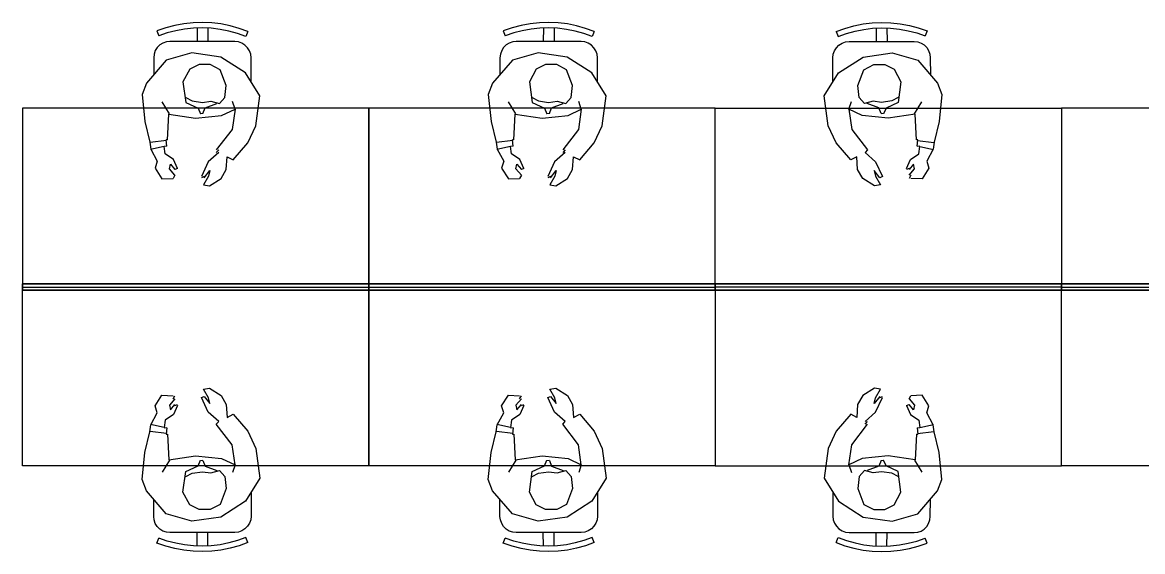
# Model space of a CAD drawing. Extents: x 0 to 23.4, y 0 to 16.5.
# Drawn here: x 16.299 to 17.657, y 9.457 to 10.098 of the extents above; entities that cross this region are included whole.
import ezdxf

# ---------------------------------------------------------------- set-up
doc = ezdxf.new("R2010")
doc.units = 0
doc.layers.get('0').update_dxf_attribs({"linetype": 'CONTINUOUS'})

msp = doc.modelspace()

# ---------------------------------------------------------------- linework, layer by layer
at = {"color": 0}
for points in [[(16.5722, 10.0869), (16.5615, 10.0907), (16.5507, 10.0938), (16.5396, 10.096), (16.5285, 10.0973), (16.5171, 10.0979), (16.5058, 10.0975), (16.4946, 10.0963), (16.4836, 10.0942), (16.4726, 10.0914), (16.4619, 10.0876)], [(16.5697, 10.0808), (16.5596, 10.0845), (16.5492, 10.0874), (16.5386, 10.0895), (16.5279, 10.0908), (16.5171, 10.0913), (16.5064, 10.091), (16.4956, 10.0898), (16.485, 10.0878), (16.4746, 10.0851), (16.4644, 10.0815)], [(16.5106, 10.0913), (16.5106, 10.0748)], [(16.5237, 10.0913), (16.5236, 10.0748)], [(16.9921, 10.0869), (16.9814, 10.0907), (16.9706, 10.0938), (16.9596, 10.096), (16.9483, 10.0973), (16.9371, 10.0979), (16.9258, 10.0975), (16.9146, 10.0963), (16.9035, 10.0942), (16.8926, 10.0914), (16.8819, 10.0876)], [(16.9896, 10.0808), (16.9794, 10.0845), (16.969, 10.0874), (16.9585, 10.0895), (16.9478, 10.0908), (16.9371, 10.0913), (16.9262, 10.091), (16.9156, 10.0898), (16.905, 10.0878), (16.8946, 10.0851), (16.8843, 10.0815)], [(16.9306, 10.0913), (16.9304, 10.0748)], [(16.9436, 10.0913), (16.9436, 10.0748)], [(17.2856, 10.0869), (17.2961, 10.0907), (17.3069, 10.0938), (17.3181, 10.096), (17.3293, 10.0973), (17.3406, 10.0979), (17.3518, 10.0975), (17.3631, 10.0963), (17.3742, 10.0942), (17.385, 10.0914), (17.3957, 10.0876)], [(17.2879, 10.0808), (17.2981, 10.0845), (17.3085, 10.0874), (17.319, 10.0895), (17.3297, 10.0908), (17.3406, 10.0913), (17.3514, 10.091), (17.3621, 10.0898), (17.3726, 10.0878), (17.3831, 10.0851), (17.3932, 10.0815)], [(17.334, 10.0913), (17.334, 10.0748)], [(17.3471, 10.0913), (17.3472, 10.0748)], [(16.4619, 10.0876), (16.4644, 10.0815)], [(16.5722, 10.0869), (16.5697, 10.0808)], [(16.8819, 10.0876), (16.8843, 10.0815)], [(16.9921, 10.0869), (16.9896, 10.0808)], [(17.2856, 10.0869), (17.2879, 10.0808)], [(17.3957, 10.0876), (17.3932, 10.0815)], [(16.4778, 10.0749), (16.4735, 10.0744), (16.4693, 10.0729), (16.4656, 10.0706), (16.4624, 10.0675), (16.46, 10.0638), (16.4586, 10.0596), (16.4581, 10.0552)], [(16.5565, 10.0747), (16.4778, 10.0749)], [(16.5761, 10.055), (16.5757, 10.0593), (16.5742, 10.0635), (16.5719, 10.0673), (16.5687, 10.0704), (16.565, 10.0727), (16.5608, 10.0742), (16.5565, 10.0747)], [(16.8976, 10.0749), (16.8933, 10.0744), (16.8892, 10.0729), (16.8854, 10.0706), (16.8822, 10.0675), (16.88, 10.0638), (16.8785, 10.0596), (16.8779, 10.0552)], [(16.9764, 10.0747), (16.8976, 10.0749)], [(16.9961, 10.055), (16.9956, 10.0593), (16.9942, 10.0635), (16.9918, 10.0673), (16.9887, 10.0704), (16.985, 10.0727), (16.9808, 10.0742), (16.9764, 10.0747)], [(17.2815, 10.055), (17.2819, 10.0593), (17.2835, 10.0635), (17.2858, 10.0673), (17.2889, 10.0704), (17.2926, 10.0727), (17.2968, 10.0742), (17.3011, 10.0747)], [(17.3011, 10.0747), (17.3799, 10.0749)], [(17.3799, 10.0749), (17.3843, 10.0744), (17.3885, 10.0729), (17.3922, 10.0706), (17.3953, 10.0675), (17.3976, 10.0638), (17.399, 10.0596), (17.3996, 10.0552)], [(16.4731, 10.0522), (16.4492, 10.0243)], [(16.4581, 10.0552), (16.4581, 10.0346)], [(16.5043, 10.0609), (16.4731, 10.0522)], [(16.5393, 10.056), (16.5043, 10.0609)], [(16.5693, 10.0369), (16.5393, 10.056)], [(16.5761, 10.026), (16.5761, 10.055)], [(16.8931, 10.0522), (16.869, 10.0242)], [(16.8779, 10.0552), (16.8779, 10.0346)], [(16.9243, 10.0609), (16.8931, 10.0522)], [(16.9593, 10.056), (16.9243, 10.0609)], [(16.9892, 10.0369), (16.9593, 10.056)], [(16.996, 10.026), (16.9961, 10.055)], [(17.2815, 10.026), (17.2815, 10.055)], [(17.2885, 10.0369), (17.3183, 10.056)], [(17.3183, 10.056), (17.3533, 10.0609)], [(17.3533, 10.0609), (17.3846, 10.0522)], [(17.3846, 10.0522), (17.4085, 10.0242)], [(17.3996, 10.0552), (17.3997, 10.0346)], [(16.5018, 10.0412), (16.4936, 10.0258)], [(16.5132, 10.0469), (16.5018, 10.0412)], [(16.5267, 10.0469), (16.5132, 10.0469)], [(16.5386, 10.0406), (16.5267, 10.0469)], [(16.5458, 10.0215), (16.5386, 10.0406)], [(16.5867, 10.009), (16.5693, 10.0369)], [(16.9218, 10.0412), (16.9135, 10.0258)], [(16.9332, 10.0469), (16.9218, 10.0412)], [(16.9467, 10.0469), (16.9332, 10.0469)], [(16.9586, 10.0406), (16.9467, 10.0469)], [(16.9657, 10.0215), (16.9586, 10.0406)], [(17.0067, 10.009), (16.9892, 10.0369)], [(17.271, 10.009), (17.2885, 10.0369)], [(17.3118, 10.0215), (17.319, 10.0406)], [(17.319, 10.0406), (17.331, 10.0469)], [(17.331, 10.0469), (17.3444, 10.0469)], [(17.3444, 10.0469), (17.3558, 10.0412)], [(17.3558, 10.0412), (17.364, 10.0258)], [(16.4492, 10.0243), (16.4439, 10.0106)], [(16.4936, 10.0258), (16.4971, 10.0009)], [(16.869, 10.0242), (16.8637, 10.0106)], [(16.9135, 10.0258), (16.9171, 10.0009)], [(17.364, 10.0258), (17.3606, 10.0009)], [(17.4085, 10.0242), (17.4138, 10.0106)], [(16.4439, 10.0106), (16.4475, 9.97797)], [(16.5442, 10.007), (16.5458, 10.0215)], [(16.8637, 10.0106), (16.8674, 9.97797)], [(16.9642, 10.0069), (16.9657, 10.0215)], [(17.3135, 10.0069), (17.3118, 10.0215)], [(17.4138, 10.0106), (17.4103, 9.97797)], [(16.4772, 9.98703), (16.4685, 10.0018)], [(16.4971, 10.0009), (16.5118, 9.99414)], [(16.4972, 10.0069), (16.5047, 10.0029)], [(16.5047, 10.0029), (16.5171, 10.0011)], [(16.5171, 10.0011), (16.5272, 10.0024)], [(16.5204, 9.99451), (16.5347, 9.99957)], [(16.5272, 10.0024), (16.5378, 9.99978)], [(16.5378, 9.99978), (16.5442, 10.007)], [(16.5567, 9.99283), (16.5536, 10.0021)], [(16.5819, 9.97282), (16.5867, 10.009)], [(16.8971, 9.98703), (16.8883, 10.0018)], [(16.9171, 10.0069), (16.9247, 10.0029)], [(16.9171, 10.0009), (16.9317, 9.99414)], [(16.9247, 10.0029), (16.9369, 10.0011)], [(16.9369, 10.0011), (16.9472, 10.0024)], [(16.9404, 9.99451), (16.9546, 9.99957)], [(16.9472, 10.0024), (16.9576, 9.99978)], [(16.9576, 9.99978), (16.9642, 10.0069)], [(16.9765, 9.99283), (16.9735, 10.0021)], [(17.0019, 9.97282), (17.0067, 10.009)], [(17.2757, 9.97282), (17.271, 10.009)], [(17.301, 9.99283), (17.3042, 10.0021)], [(17.32, 9.99978), (17.3135, 10.0069)], [(17.3304, 10.0024), (17.32, 9.99978)], [(17.3372, 9.99451), (17.3229, 9.99957)], [(17.3406, 10.0011), (17.3304, 10.0024)], [(17.3529, 10.0029), (17.3406, 10.0011)], [(17.3606, 10.0009), (17.346, 9.99414)], [(17.3606, 10.0069), (17.3529, 10.0029)], [(17.3804, 9.98703), (17.3892, 10.0018)], [(16.7189, 9.99397), (16.2989, 9.99397)], [(16.2989, 9.99397), (16.2989, 9.77746)], [(16.4747, 9.95574), (16.4765, 9.98665)], [(16.4765, 9.98665), (16.5089, 9.98182)], [(16.5089, 9.98182), (16.5404, 9.98514)], [(16.5118, 9.99414), (16.515, 9.98708)], [(16.5178, 9.98747), (16.515, 9.98708)], [(16.5178, 9.98747), (16.5204, 9.99451)], [(16.5404, 9.98514), (16.5567, 9.99283)], [(16.5567, 9.99283), (16.5531, 9.96843)], [(16.7189, 9.77746), (16.7189, 9.99397)], [(17.1387, 9.99397), (16.7189, 9.99397)], [(16.7189, 9.99397), (16.7189, 9.77746)], [(16.8947, 9.95574), (16.8965, 9.98665)], [(16.8965, 9.98665), (16.9289, 9.98182)], [(16.9289, 9.98182), (16.9604, 9.98514)], [(16.9317, 9.99414), (16.9349, 9.98708)], [(16.9378, 9.98747), (16.9349, 9.98708)], [(16.9378, 9.98747), (16.9404, 9.99451)], [(16.9604, 9.98514), (16.9765, 9.99283)], [(16.9765, 9.99283), (16.9731, 9.96843)], [(17.1387, 9.77746), (17.1387, 9.99397)], [(17.1387, 9.99397), (17.5587, 9.99397)], [(17.1387, 9.77746), (17.1387, 9.99397)], [(17.301, 9.99283), (17.3046, 9.96843)], [(17.3172, 9.98514), (17.301, 9.99283)], [(17.3487, 9.98182), (17.3172, 9.98514)], [(17.3399, 9.98747), (17.3372, 9.99451)], [(17.3428, 9.98747), (17.3399, 9.98708)], [(17.346, 9.99414), (17.3428, 9.98708)], [(17.3811, 9.98665), (17.3487, 9.98182)], [(17.3829, 9.95574), (17.3811, 9.98665)], [(17.9786, 9.99397), (17.5587, 9.99397)], [(17.5587, 9.99397), (17.5587, 9.77746)], [(17.5587, 9.99397), (17.5587, 9.77746)], [(16.4475, 9.97797), (16.4533, 9.95275)], [(16.5724, 9.95199), (16.5819, 9.97282)], [(16.8674, 9.97797), (16.8732, 9.95275)], [(16.9922, 9.95199), (17.0019, 9.97282)], [(17.2853, 9.95199), (17.2757, 9.97282)], [(17.4103, 9.97797), (17.4043, 9.95275)], [(16.4735, 9.95497), (16.4539, 9.95258)], [(16.4747, 9.95574), (16.4731, 9.95557)], [(16.474, 9.94797), (16.4731, 9.95557)], [(16.5531, 9.96843), (16.534, 9.94362)], [(16.8935, 9.95497), (16.8738, 9.95258)], [(16.8947, 9.95574), (16.8931, 9.95557)], [(16.8939, 9.94797), (16.8931, 9.95557)], [(16.9731, 9.96843), (16.954, 9.94362)], [(17.3046, 9.96843), (17.3236, 9.94362)], [(17.3846, 9.95574), (17.3829, 9.95557)], [(17.3838, 9.94797), (17.3846, 9.95557)], [(17.3842, 9.95497), (17.4037, 9.95258)], [(16.4533, 9.95275), (16.4546, 9.94444)], [(16.4707, 9.94764), (16.454, 9.94407)], [(16.4546, 9.94444), (16.4624, 9.92996)], [(16.474, 9.94797), (16.4707, 9.94764)], [(16.4719, 9.93892), (16.4707, 9.94764)], [(16.5371, 9.94362), (16.534, 9.94032)], [(16.5546, 9.93147), (16.5724, 9.95199)], [(16.8732, 9.95275), (16.8746, 9.94444)], [(16.8907, 9.94764), (16.8739, 9.94407)], [(16.8746, 9.94444), (16.8824, 9.9299)], [(16.8939, 9.94797), (16.8907, 9.94764)], [(16.8918, 9.93892), (16.8907, 9.94764)], [(16.9569, 9.94362), (16.954, 9.94032)], [(16.9746, 9.93147), (16.9922, 9.95199)], [(17.3031, 9.93147), (17.2853, 9.95199)], [(17.3236, 9.94362), (17.3207, 9.94032)], [(17.3869, 9.94797), (17.3838, 9.94764)], [(17.3857, 9.93892), (17.3869, 9.94764)], [(17.3869, 9.94764), (17.4036, 9.94407)], [(17.4031, 9.94444), (17.3953, 9.9299)], [(17.4043, 9.95275), (17.4031, 9.94444)], [(16.4624, 9.92996), (16.46, 9.9215)], [(16.4819, 9.93181), (16.4719, 9.93892)], [(16.4869, 9.92111), (16.4819, 9.93181)], [(16.5243, 9.92893), (16.516, 9.91118)], [(16.5371, 9.94032), (16.5243, 9.92893)], [(16.5461, 9.91965), (16.5471, 9.93533)], [(16.5471, 9.93533), (16.5546, 9.93147)], [(16.8824, 9.9299), (16.8799, 9.9215)], [(16.9019, 9.93181), (16.8918, 9.93892)], [(16.9068, 9.92111), (16.9019, 9.93181)], [(16.9442, 9.92893), (16.936, 9.91118)], [(16.9569, 9.94032), (16.9442, 9.92893)], [(16.966, 9.91965), (16.9669, 9.93533)], [(16.9669, 9.93533), (16.9746, 9.93147)], [(17.3106, 9.93533), (17.3031, 9.93147)], [(17.3115, 9.91965), (17.3106, 9.93533)], [(17.3207, 9.94032), (17.3333, 9.92893)], [(17.3333, 9.92893), (17.3417, 9.91118)], [(17.3707, 9.92111), (17.3757, 9.93181)], [(17.3757, 9.93181), (17.3857, 9.93892)], [(17.3953, 9.9299), (17.3978, 9.9215)], [(16.46, 9.9215), (16.4681, 9.90847)], [(16.4772, 9.92068), (16.4786, 9.92622)], [(16.4839, 9.91276), (16.4772, 9.92068)], [(16.4786, 9.92622), (16.4839, 9.91965)], [(16.4869, 9.92111), (16.4839, 9.91965)], [(16.5193, 9.90989), (16.5261, 9.91846)], [(16.5261, 9.91846), (16.5246, 9.91183)], [(16.5397, 9.90886), (16.5461, 9.91965)], [(16.8799, 9.9215), (16.8881, 9.90847)], [(16.8972, 9.92068), (16.8985, 9.92622)], [(16.9039, 9.91276), (16.8972, 9.92068)], [(16.8985, 9.92622), (16.9039, 9.91965)], [(16.9068, 9.92111), (16.9039, 9.91965)], [(16.9393, 9.90989), (16.9461, 9.91846)], [(16.9461, 9.91846), (16.9446, 9.91183)], [(16.9596, 9.90886), (16.966, 9.91965)], [(17.3179, 9.90886), (17.3115, 9.91965)], [(17.3315, 9.91846), (17.3331, 9.91183)], [(17.3383, 9.90989), (17.3315, 9.91846)], [(17.3738, 9.92111), (17.3707, 9.91965)], [(17.3792, 9.92622), (17.3738, 9.91965)], [(17.3738, 9.91276), (17.3804, 9.92068)], [(17.3804, 9.92068), (17.3792, 9.92622)], [(17.3978, 9.9215), (17.3896, 9.90847)], [(16.4681, 9.90847), (16.4815, 9.90907)], [(16.4839, 9.91276), (16.4815, 9.90907)], [(16.5193, 9.91118), (16.516, 9.90989)], [(16.5246, 9.91183), (16.5185, 9.9011)], [(16.5185, 9.9011), (16.5258, 9.8999)], [(16.5258, 9.8999), (16.5397, 9.90886)], [(16.8881, 9.90847), (16.9014, 9.90907)], [(16.9039, 9.91276), (16.9014, 9.90907)], [(16.9393, 9.91118), (16.936, 9.90989)], [(16.9446, 9.91183), (16.9383, 9.9011)], [(16.9383, 9.9011), (16.9458, 9.8999)], [(16.9458, 9.8999), (16.9596, 9.90886)], [(17.3318, 9.8999), (17.3179, 9.90886)], [(17.3393, 9.9011), (17.3318, 9.8999)], [(17.3331, 9.91183), (17.3393, 9.9011)], [(17.3417, 9.91118), (17.3383, 9.90989)], [(17.3762, 9.91276), (17.3738, 9.90907)], [(17.3896, 9.90847), (17.3762, 9.90907)], [(16.7189, 9.78142), (16.7189, 9.77746)], [(17.1387, 9.78142), (17.1387, 9.77746)], [(17.1387, 9.78142), (17.1387, 9.77746)], [(16.2989, 9.56093), (16.2989, 9.77746)], [(16.2989, 9.77746), (16.7189, 9.77746)], [(16.2989, 9.77746), (16.7189, 9.77746)], [(16.7189, 9.56093), (16.7189, 9.77746)], [(16.7189, 9.77746), (17.1387, 9.77746)], [(16.7189, 9.77746), (16.7189, 9.56093)], [(16.7189, 9.77354), (16.7189, 9.77746)], [(16.7189, 9.77746), (17.1387, 9.77746)], [(17.1387, 9.77746), (17.1387, 9.56093)], [(17.1387, 9.77354), (17.1387, 9.77746)], [(17.5587, 9.77746), (17.1387, 9.77746)], [(17.1387, 9.77746), (17.1387, 9.56093)], [(17.1387, 9.77354), (17.1387, 9.77746)], [(17.5587, 9.77746), (17.1387, 9.77746)], [(17.5587, 9.56093), (17.5587, 9.77746)], [(17.5587, 9.56093), (17.5587, 9.77746)], [(17.5587, 9.77746), (17.9786, 9.77746)], [(17.5587, 9.77746), (17.9786, 9.77746)], [(16.46, 9.63346), (16.4681, 9.64649)], [(16.4681, 9.64649), (16.4815, 9.64583)], [(16.4815, 9.64214), (16.4839, 9.64583)], [(16.516, 9.64372), (16.5193, 9.64501)], [(16.5243, 9.62603), (16.516, 9.64372)], [(16.5185, 9.65381), (16.5258, 9.65506)], [(16.5246, 9.64307), (16.5185, 9.65381)], [(16.5193, 9.64501), (16.5261, 9.63644)], [(16.5261, 9.63644), (16.5246, 9.64307)], [(16.5258, 9.65506), (16.5397, 9.64606)], [(16.5397, 9.64606), (16.5461, 9.63525)], [(16.8799, 9.63346), (16.8881, 9.64649)], [(16.8881, 9.64649), (16.9014, 9.64583)], [(16.9014, 9.64214), (16.9039, 9.64583)], [(16.936, 9.64372), (16.9393, 9.64501)], [(16.9442, 9.62603), (16.936, 9.64372)], [(16.9383, 9.65381), (16.9458, 9.65506)], [(16.9446, 9.64307), (16.9383, 9.65381)], [(16.9393, 9.64501), (16.9461, 9.63644)], [(16.9461, 9.63644), (16.9446, 9.64307)], [(16.9458, 9.65506), (16.9596, 9.64606)], [(16.9596, 9.64606), (16.966, 9.63525)], [(17.3179, 9.64606), (17.3115, 9.63525)], [(17.3318, 9.65506), (17.3179, 9.64606)], [(17.3383, 9.64501), (17.3315, 9.63644)], [(17.3315, 9.63644), (17.3331, 9.64307)], [(17.3393, 9.65381), (17.3318, 9.65506)], [(17.3331, 9.64307), (17.3393, 9.65381)], [(17.3333, 9.62603), (17.3417, 9.64372)], [(17.3383, 9.64372), (17.3417, 9.64501)], [(17.3738, 9.64214), (17.3762, 9.64583)], [(17.3896, 9.64649), (17.3762, 9.64583)], [(17.3978, 9.63346), (17.3896, 9.64649)], [(16.4624, 9.625), (16.46, 9.63346)], [(16.4839, 9.64214), (16.4772, 9.63428)], [(16.4772, 9.63428), (16.4786, 9.62869)], [(16.4786, 9.62869), (16.4839, 9.63525)], [(16.4869, 9.63385), (16.4819, 9.62315)], [(16.4839, 9.63385), (16.4869, 9.63525)], [(16.5461, 9.63525), (16.5471, 9.61957)], [(16.8824, 9.625), (16.8799, 9.63346)], [(16.9039, 9.64214), (16.8972, 9.63428)], [(16.8972, 9.63428), (16.8985, 9.62869)], [(16.8985, 9.62869), (16.9039, 9.63525)], [(16.9068, 9.63385), (16.9019, 9.62315)], [(16.9039, 9.63385), (16.9068, 9.63525)], [(16.966, 9.63525), (16.9669, 9.61957)], [(17.3115, 9.63525), (17.3106, 9.61957)], [(17.3707, 9.63385), (17.3738, 9.63525)], [(17.3707, 9.63385), (17.3757, 9.62315)], [(17.3738, 9.64214), (17.3804, 9.63428)], [(17.3792, 9.62869), (17.3738, 9.63525)], [(17.3804, 9.63428), (17.3792, 9.62869)], [(17.3953, 9.625), (17.3978, 9.63346)], [(16.4546, 9.61046), (16.4624, 9.625)], [(16.4719, 9.61604), (16.4707, 9.60726)], [(16.4819, 9.62315), (16.4719, 9.61604)], [(16.5371, 9.61464), (16.5243, 9.62603)], [(16.5471, 9.61957), (16.5546, 9.62343)], [(16.5546, 9.62343), (16.5724, 9.60297)], [(16.8746, 9.61046), (16.8824, 9.625)], [(16.8918, 9.61604), (16.8907, 9.60726)], [(16.9019, 9.62315), (16.8918, 9.61604)], [(16.9569, 9.61464), (16.9442, 9.62603)], [(16.9669, 9.61957), (16.9746, 9.62343)], [(16.9746, 9.62343), (16.9922, 9.60297)], [(17.3031, 9.62343), (17.2853, 9.60297)], [(17.3106, 9.61957), (17.3031, 9.62343)], [(17.3207, 9.61464), (17.3333, 9.62603)], [(17.3757, 9.62315), (17.3857, 9.61604)], [(17.3857, 9.61604), (17.3869, 9.60726)], [(17.4031, 9.61046), (17.3953, 9.625)], [(16.4475, 9.57699), (16.4533, 9.60221)], [(16.4533, 9.60221), (16.4546, 9.61046)], [(16.4735, 9.59993), (16.4539, 9.60232)], [(16.4707, 9.60726), (16.454, 9.61083)], [(16.4707, 9.60699), (16.474, 9.60726)], [(16.474, 9.60699), (16.4731, 9.59933)], [(16.534, 9.61128), (16.5371, 9.61464)], [(16.5531, 9.58649), (16.534, 9.61128)], [(16.5724, 9.60297), (16.5819, 9.58208)], [(16.8674, 9.57699), (16.8732, 9.60221)], [(16.8732, 9.60221), (16.8746, 9.61046)], [(16.8935, 9.59993), (16.8738, 9.60232)], [(16.8907, 9.60726), (16.8739, 9.61083)], [(16.8907, 9.60699), (16.8939, 9.60726)], [(16.8939, 9.60699), (16.8931, 9.59933)], [(16.954, 9.61128), (16.9569, 9.61464)], [(16.9731, 9.58649), (16.954, 9.61128)], [(16.9922, 9.60297), (17.0019, 9.58208)], [(17.2853, 9.60297), (17.2757, 9.58208)], [(17.3046, 9.58649), (17.3236, 9.61128)], [(17.3207, 9.61128), (17.3236, 9.61464)], [(17.3838, 9.60699), (17.3869, 9.60726)], [(17.3838, 9.60699), (17.3846, 9.59933)], [(17.3842, 9.59993), (17.4037, 9.60232)], [(17.3869, 9.60726), (17.4036, 9.61083)], [(17.4043, 9.60221), (17.4031, 9.61046)], [(17.4103, 9.57699), (17.4043, 9.60221)], [(16.4731, 9.59918), (16.4747, 9.59933)], [(16.4747, 9.59918), (16.4765, 9.56831)], [(16.8931, 9.59918), (16.8947, 9.59933)], [(16.8947, 9.59918), (16.8965, 9.56831)], [(17.3829, 9.59918), (17.3811, 9.56831)], [(17.3829, 9.59918), (17.3846, 9.59933)], [(16.4439, 9.54428), (16.4475, 9.57699)], [(16.5567, 9.56207), (16.5531, 9.58649)], [(16.5819, 9.58208), (16.5867, 9.5459)], [(16.8637, 9.54428), (16.8674, 9.57699)], [(16.9765, 9.56207), (16.9731, 9.58649)], [(17.0019, 9.58208), (17.0067, 9.5459)], [(17.2757, 9.58208), (17.271, 9.5459)], [(17.301, 9.56207), (17.3046, 9.58649)], [(17.4138, 9.54428), (17.4103, 9.57699)], [(16.4772, 9.56788), (16.4685, 9.55306)], [(16.4765, 9.56831), (16.5089, 9.57308)], [(16.5089, 9.57308), (16.5404, 9.56976)], [(16.5118, 9.56076), (16.515, 9.56782)], [(16.515, 9.56743), (16.5178, 9.56782)], [(16.5178, 9.56743), (16.5204, 9.56044)], [(16.5404, 9.56976), (16.5567, 9.56207)], [(16.5567, 9.56207), (16.5536, 9.55285)], [(16.8971, 9.56788), (16.8883, 9.55306)], [(16.8965, 9.56831), (16.9289, 9.57308)], [(16.9289, 9.57308), (16.9604, 9.56976)], [(16.9317, 9.56076), (16.9349, 9.56782)], [(16.9349, 9.56743), (16.9378, 9.56782)], [(16.9378, 9.56743), (16.9404, 9.56044)], [(16.9604, 9.56976), (16.9765, 9.56207)], [(16.9765, 9.56207), (16.9735, 9.55285)], [(17.3172, 9.56976), (17.301, 9.56207)], [(17.301, 9.56207), (17.3042, 9.55285)], [(17.3487, 9.57308), (17.3172, 9.56976)], [(17.3399, 9.56743), (17.3372, 9.56044)], [(17.3399, 9.56743), (17.3428, 9.56782)], [(17.346, 9.56076), (17.3428, 9.56782)], [(17.3811, 9.56831), (17.3487, 9.57308)], [(17.3804, 9.56788), (17.3892, 9.55306)], [(16.7189, 9.56093), (16.2989, 9.56093)], [(16.4936, 9.52919), (16.4971, 9.55399)], [(16.4971, 9.55399), (16.5118, 9.56076)], [(16.4972, 9.54807), (16.5047, 9.55203)], [(16.5047, 9.55203), (16.5171, 9.55376)], [(16.5171, 9.55376), (16.5272, 9.55246)], [(16.5204, 9.56044), (16.5347, 9.55533)], [(16.5272, 9.55246), (16.5378, 9.55512)], [(16.5378, 9.55512), (16.5442, 9.54796)], [(16.5442, 9.54796), (16.5458, 9.53342)], [(17.1387, 9.56093), (16.7189, 9.56093)], [(16.9135, 9.52919), (16.9171, 9.55399)], [(16.9171, 9.55399), (16.9317, 9.56076)], [(16.9171, 9.54807), (16.9247, 9.55203)], [(16.9247, 9.55203), (16.9369, 9.55376)], [(16.9369, 9.55376), (16.9472, 9.55246)], [(16.9404, 9.56044), (16.9546, 9.55533)], [(16.9472, 9.55246), (16.9576, 9.55512)], [(16.9576, 9.55512), (16.9642, 9.54796)], [(16.9642, 9.54796), (16.9657, 9.53342)], [(17.1387, 9.56093), (17.5587, 9.56093)], [(17.3135, 9.54796), (17.3118, 9.53342)], [(17.32, 9.55512), (17.3135, 9.54796)], [(17.3304, 9.55246), (17.32, 9.55512)], [(17.3372, 9.56044), (17.3229, 9.55533)], [(17.3406, 9.55376), (17.3304, 9.55246)], [(17.3529, 9.55203), (17.3406, 9.55376)], [(17.3606, 9.55399), (17.346, 9.56076)], [(17.3606, 9.54807), (17.3529, 9.55203)], [(17.364, 9.52919), (17.3606, 9.55399)], [(17.9786, 9.56093), (17.5587, 9.56093)], [(16.4492, 9.53065), (16.4439, 9.54428)], [(16.5867, 9.5459), (16.5693, 9.51796)], [(16.869, 9.53065), (16.8637, 9.54428)], [(17.0067, 9.5459), (16.9892, 9.51796)], [(17.271, 9.5459), (17.2885, 9.51796)], [(17.4085, 9.53065), (17.4138, 9.54428)], [(16.4731, 9.50271), (16.4492, 9.53065)], [(16.4581, 9.49968), (16.4581, 9.52029)], [(16.5018, 9.51367), (16.4936, 9.52919)], [(16.5458, 9.53342), (16.5386, 9.51426)], [(16.5761, 9.52892), (16.5761, 9.49994)], [(16.8931, 9.50271), (16.869, 9.53065)], [(16.8779, 9.49968), (16.8779, 9.52029)], [(16.9218, 9.51367), (16.9135, 9.52919)], [(16.9657, 9.53342), (16.9586, 9.51426)], [(16.996, 9.52892), (16.9961, 9.49994)], [(17.2815, 9.52892), (17.2815, 9.49994)], [(17.3118, 9.53342), (17.319, 9.51426)], [(17.3558, 9.51367), (17.364, 9.52919)], [(17.3846, 9.50271), (17.4085, 9.53065)], [(17.3996, 9.49968), (17.3997, 9.52029)], [(16.5132, 9.50797), (16.5018, 9.51367)], [(16.5267, 9.50803), (16.5132, 9.50797)], [(16.5386, 9.51426), (16.5267, 9.50803)], [(16.5693, 9.51796), (16.5393, 9.49892)], [(16.9332, 9.50797), (16.9218, 9.51367)], [(16.9467, 9.50803), (16.9332, 9.50797)], [(16.9586, 9.51426), (16.9467, 9.50803)], [(16.9892, 9.51796), (16.9593, 9.49892)], [(17.2885, 9.51796), (17.3183, 9.49892)], [(17.319, 9.51426), (17.331, 9.50803)], [(17.331, 9.50803), (17.3444, 9.50797)], [(17.3444, 9.50797), (17.3558, 9.51367)], [(16.4778, 9.48004), (16.4735, 9.48053), (16.4693, 9.48199), (16.4656, 9.48432), (16.4624, 9.48742), (16.46, 9.49115), (16.4586, 9.49533), (16.4581, 9.49968)], [(16.5043, 9.49403), (16.4731, 9.50271)], [(16.5393, 9.49892), (16.5043, 9.49403)], [(16.5761, 9.49994), (16.5757, 9.49556), (16.5742, 9.49138), (16.5719, 9.48768), (16.5687, 9.48454), (16.565, 9.48221), (16.5608, 9.48074), (16.5565, 9.48019)], [(16.8976, 9.48004), (16.8933, 9.48053), (16.8892, 9.48199), (16.8854, 9.48432), (16.8822, 9.48742), (16.88, 9.49115), (16.8785, 9.49533), (16.8779, 9.49968)], [(16.9243, 9.49403), (16.8931, 9.50271)], [(16.9593, 9.49892), (16.9243, 9.49403)], [(16.9961, 9.49994), (16.9956, 9.49556), (16.9942, 9.49138), (16.9918, 9.48768), (16.9887, 9.48454), (16.985, 9.48221), (16.9808, 9.48074), (16.9764, 9.48019)], [(17.2815, 9.49994), (17.2819, 9.49556), (17.2835, 9.49138), (17.2858, 9.48768), (17.2889, 9.48454), (17.2926, 9.48221), (17.2968, 9.48074), (17.3011, 9.48019)], [(17.3183, 9.49892), (17.3533, 9.49403)], [(17.3533, 9.49403), (17.3846, 9.50271)], [(17.3799, 9.48004), (17.3843, 9.48053), (17.3885, 9.48199), (17.3922, 9.48432), (17.3953, 9.48742), (17.3976, 9.49115), (17.399, 9.49533), (17.3996, 9.49968)], [(16.5565, 9.48019), (16.4778, 9.48004)], [(16.5106, 9.4636), (16.5106, 9.48014)], [(16.5237, 9.46365), (16.5236, 9.48014)], [(16.9764, 9.48019), (16.8976, 9.48004)], [(16.9306, 9.4636), (16.9304, 9.48014)], [(16.9436, 9.46365), (16.9436, 9.48014)], [(17.3011, 9.48019), (17.3799, 9.48004)], [(17.334, 9.46365), (17.334, 9.48014)], [(17.3471, 9.4636), (17.3472, 9.48014)], [(16.4619, 9.46729), (16.4644, 9.47336)], [(16.5722, 9.46804), (16.5615, 9.46419), (16.5507, 9.46115), (16.5396, 9.45893), (16.5285, 9.45757), (16.5171, 9.45708), (16.5058, 9.45742), (16.4946, 9.45861), (16.4836, 9.46067), (16.4726, 9.4636), (16.4619, 9.46729)], [(16.5697, 9.47413), (16.5596, 9.47043), (16.5492, 9.46756), (16.5386, 9.46544), (16.5279, 9.46408), (16.5171, 9.4636), (16.5064, 9.46397), (16.4956, 9.46511), (16.485, 9.46707), (16.4746, 9.46983), (16.4644, 9.47336)], [(16.5722, 9.46804), (16.5697, 9.47413)], [(16.8819, 9.46729), (16.8843, 9.47336)], [(16.9921, 9.46804), (16.9814, 9.46419), (16.9706, 9.46115), (16.9596, 9.45893), (16.9483, 9.45757), (16.9371, 9.45708), (16.9258, 9.45742), (16.9146, 9.45861), (16.9035, 9.46067), (16.8926, 9.4636), (16.8819, 9.46729)], [(16.9896, 9.47413), (16.9794, 9.47043), (16.969, 9.46756), (16.9585, 9.46544), (16.9478, 9.46408), (16.9371, 9.4636), (16.9262, 9.46397), (16.9156, 9.46511), (16.905, 9.46707), (16.8946, 9.46983), (16.8843, 9.47336)], [(16.9921, 9.46804), (16.9896, 9.47413)], [(17.2856, 9.46804), (17.2879, 9.47413)], [(17.2856, 9.46804), (17.2961, 9.46419), (17.3069, 9.46115), (17.3181, 9.45893), (17.3293, 9.45757), (17.3406, 9.45708), (17.3518, 9.45742), (17.3631, 9.45861), (17.3742, 9.46067), (17.385, 9.4636), (17.3957, 9.46729)], [(17.2879, 9.47413), (17.2981, 9.47043), (17.3085, 9.46756), (17.319, 9.46544), (17.3297, 9.46408), (17.3406, 9.4636), (17.3514, 9.46397), (17.3621, 9.46511), (17.3726, 9.46707), (17.3831, 9.46983), (17.3932, 9.47336)], [(17.3957, 9.46729), (17.3932, 9.47336)]]:
    msp.add_lwpolyline(points, dxfattribs=at)
for points in [[(16.2989, 9.77354), (16.7189, 9.77354), (16.7189, 9.78142), (16.2989, 9.78142), (16.2989, 9.77354)], [(16.2989, 9.78142), (16.7189, 9.78142), (16.7189, 9.77354), (16.2989, 9.77354), (16.2989, 9.78142)], [(16.7189, 9.77354), (17.1387, 9.77354), (17.1387, 9.78142), (16.7189, 9.78142), (16.7189, 9.77354)], [(16.7189, 9.78142), (17.1387, 9.78142), (17.1387, 9.77354), (16.7189, 9.77354), (16.7189, 9.78142)], [(17.5587, 9.77354), (17.1387, 9.77354), (17.1387, 9.78142), (17.5587, 9.78142), (17.5587, 9.77354)], [(17.5587, 9.78142), (17.1387, 9.78142), (17.1387, 9.77354), (17.5587, 9.77354), (17.5587, 9.78142)], [(17.5587, 9.77354), (17.9786, 9.77354), (17.9786, 9.78142), (17.5587, 9.78142), (17.5587, 9.77354)], [(17.5587, 9.78142), (17.9786, 9.78142), (17.9786, 9.77354), (17.5587, 9.77354), (17.5587, 9.78142)]]:
    msp.add_lwpolyline(points, close=True, dxfattribs=at)

doc.saveas('drawing.dxf')
